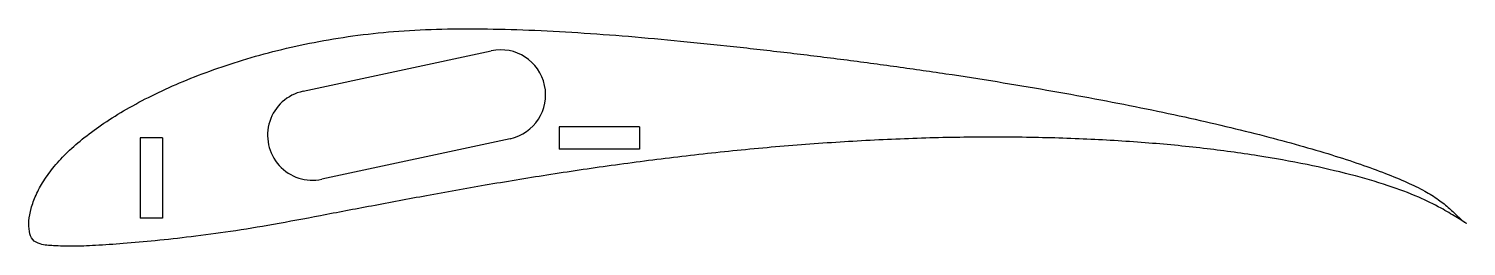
# Model space of a CAD drawing. Header units: millimetres. Extents: x 0 to 224, y -4 to 30.
import ezdxf

# ---------------------------------------------------------------- set-up
doc = ezdxf.new("R2010")
doc.units = ezdxf.units.MM

msp = doc.modelspace()

# ---------------------------------------------------------------- linework, layer by layer
at = {"color": 7, "linetype": 'Continuous', "lineweight": 25}
for p, q in [((42.72, 20.59), (72.06, 26.89)), ((82.64, 15.07), (82.64, 11.57)), ((95.14, 15.07), (82.64, 15.07)), ((95.14, 15.07), (95.14, 11.57)), ((17.33, 13.34), (17.33, 0.84)), ((20.83, 13.34), (17.33, 13.34)), ((20.83, 13.34), (20.83, 0.84)), ((75, 13.2), (45.66, 6.9)), ((95.14, 11.57), (82.64, 11.57)), ((20.83, 0.84), (17.33, 0.84))]:
    msp.add_line(p, q, dxfattribs=at)
for centre, start, end in [((73.53, 20.04), 282.1224, 102.1224), ((44.19, 13.74), 102.1224, 282.1224)]:
    msp.add_arc(centre, 7, start, end, dxfattribs=at)
msp.add_open_spline([(224, 0), (224, 0.01), (223.26, 0.55), (222.64, 1.17), (221.26, 2.44), (219.63, 3.8), (217.4, 5.17), (214.62, 6.49), (211.27, 7.88), (207.35, 9.3), (202.88, 10.75), (197.88, 12.22), (192.38, 13.7), (186.41, 15.17), (180, 16.63), (173.2, 18.06), (166.04, 19.46), (158.56, 20.81), (150.82, 22.11), (142.86, 23.35), (134.72, 24.51), (126.47, 25.61), (118.15, 26.62), (109.85, 27.57), (101.62, 28.42), (93.53, 29.16), (85.64, 29.75), (78, 30.15), (70.64, 30.33), (63.62, 30.31), (56.92, 29.97), (50.57, 29.27), (44.52, 28.28), (38.79, 27), (33.36, 25.51), (28.28, 23.81), (23.55, 21.97), (19.21, 19.98), (15.28, 17.88), (11.77, 15.71), (8.7, 13.48), (6.08, 11.25), (3.95, 8.99), (2.31, 6.72), (1.09, 4.52), (0.32, 2.43), (-0.05, 0.49), (0.02, -1.14), (0.44, -2.64), (2, -3.38), (4.11, -3.49), (6.98, -3.59), (10.6, -3.43), (14.92, -3.15), (19.89, -2.69), (25.46, -2.07), (31.61, -1.27), (38.32, -0.16), (45.64, 1.24), (53.6, 2.76), (62.16, 4.36), (71.27, 5.99), (80.86, 7.57), (90.86, 9.05), (101.17, 10.39), (111.72, 11.53), (122.39, 12.44), (133.08, 13.08), (143.68, 13.44), (154.08, 13.48), (164.15, 13.21), (173.79, 12.64), (182.87, 11.77), (191.29, 10.64), (198.94, 9.27), (205.73, 7.72), (211.54, 6.06), (216.29, 4.28), (219.67, 2.66), (222.17, 1.16), (223.13, 0.58), (224, -0.01), (224, 0)], degree=3, knots=[0, 0, 0, 0, 0.00098, 0.003649, 0.007483, 0.012095, 0.017526, 0.024052, 0.031783, 0.040678, 0.05071, 0.061833, 0.073989, 0.087118, 0.101145, 0.115991, 0.13157, 0.147788, 0.164551, 0.181758, 0.199312, 0.217095, 0.23499, 0.252857, 0.270541, 0.287887, 0.304773, 0.321101, 0.336806, 0.3518, 0.366031, 0.379616, 0.392653, 0.40517, 0.417172, 0.428604, 0.439419, 0.449597, 0.459102, 0.467908, 0.475988, 0.483309, 0.489875, 0.495803, 0.501149, 0.505903, 0.510047, 0.513579, 0.516447, 0.51935, 0.523823, 0.529974, 0.537716, 0.546968, 0.557637, 0.56962, 0.582804, 0.597247, 0.613135, 0.630444, 0.649056, 0.668822, 0.689595, 0.71119, 0.733427, 0.756094, 0.778989, 0.80189, 0.824567, 0.846792, 0.868338, 0.888978, 0.908492, 0.926659, 0.943286, 0.958169, 0.971136, 0.981956, 0.990252, 0.995853, 0.999, 1, 1, 1, 1], dxfattribs=at)

doc.saveas('drawing.dxf')
